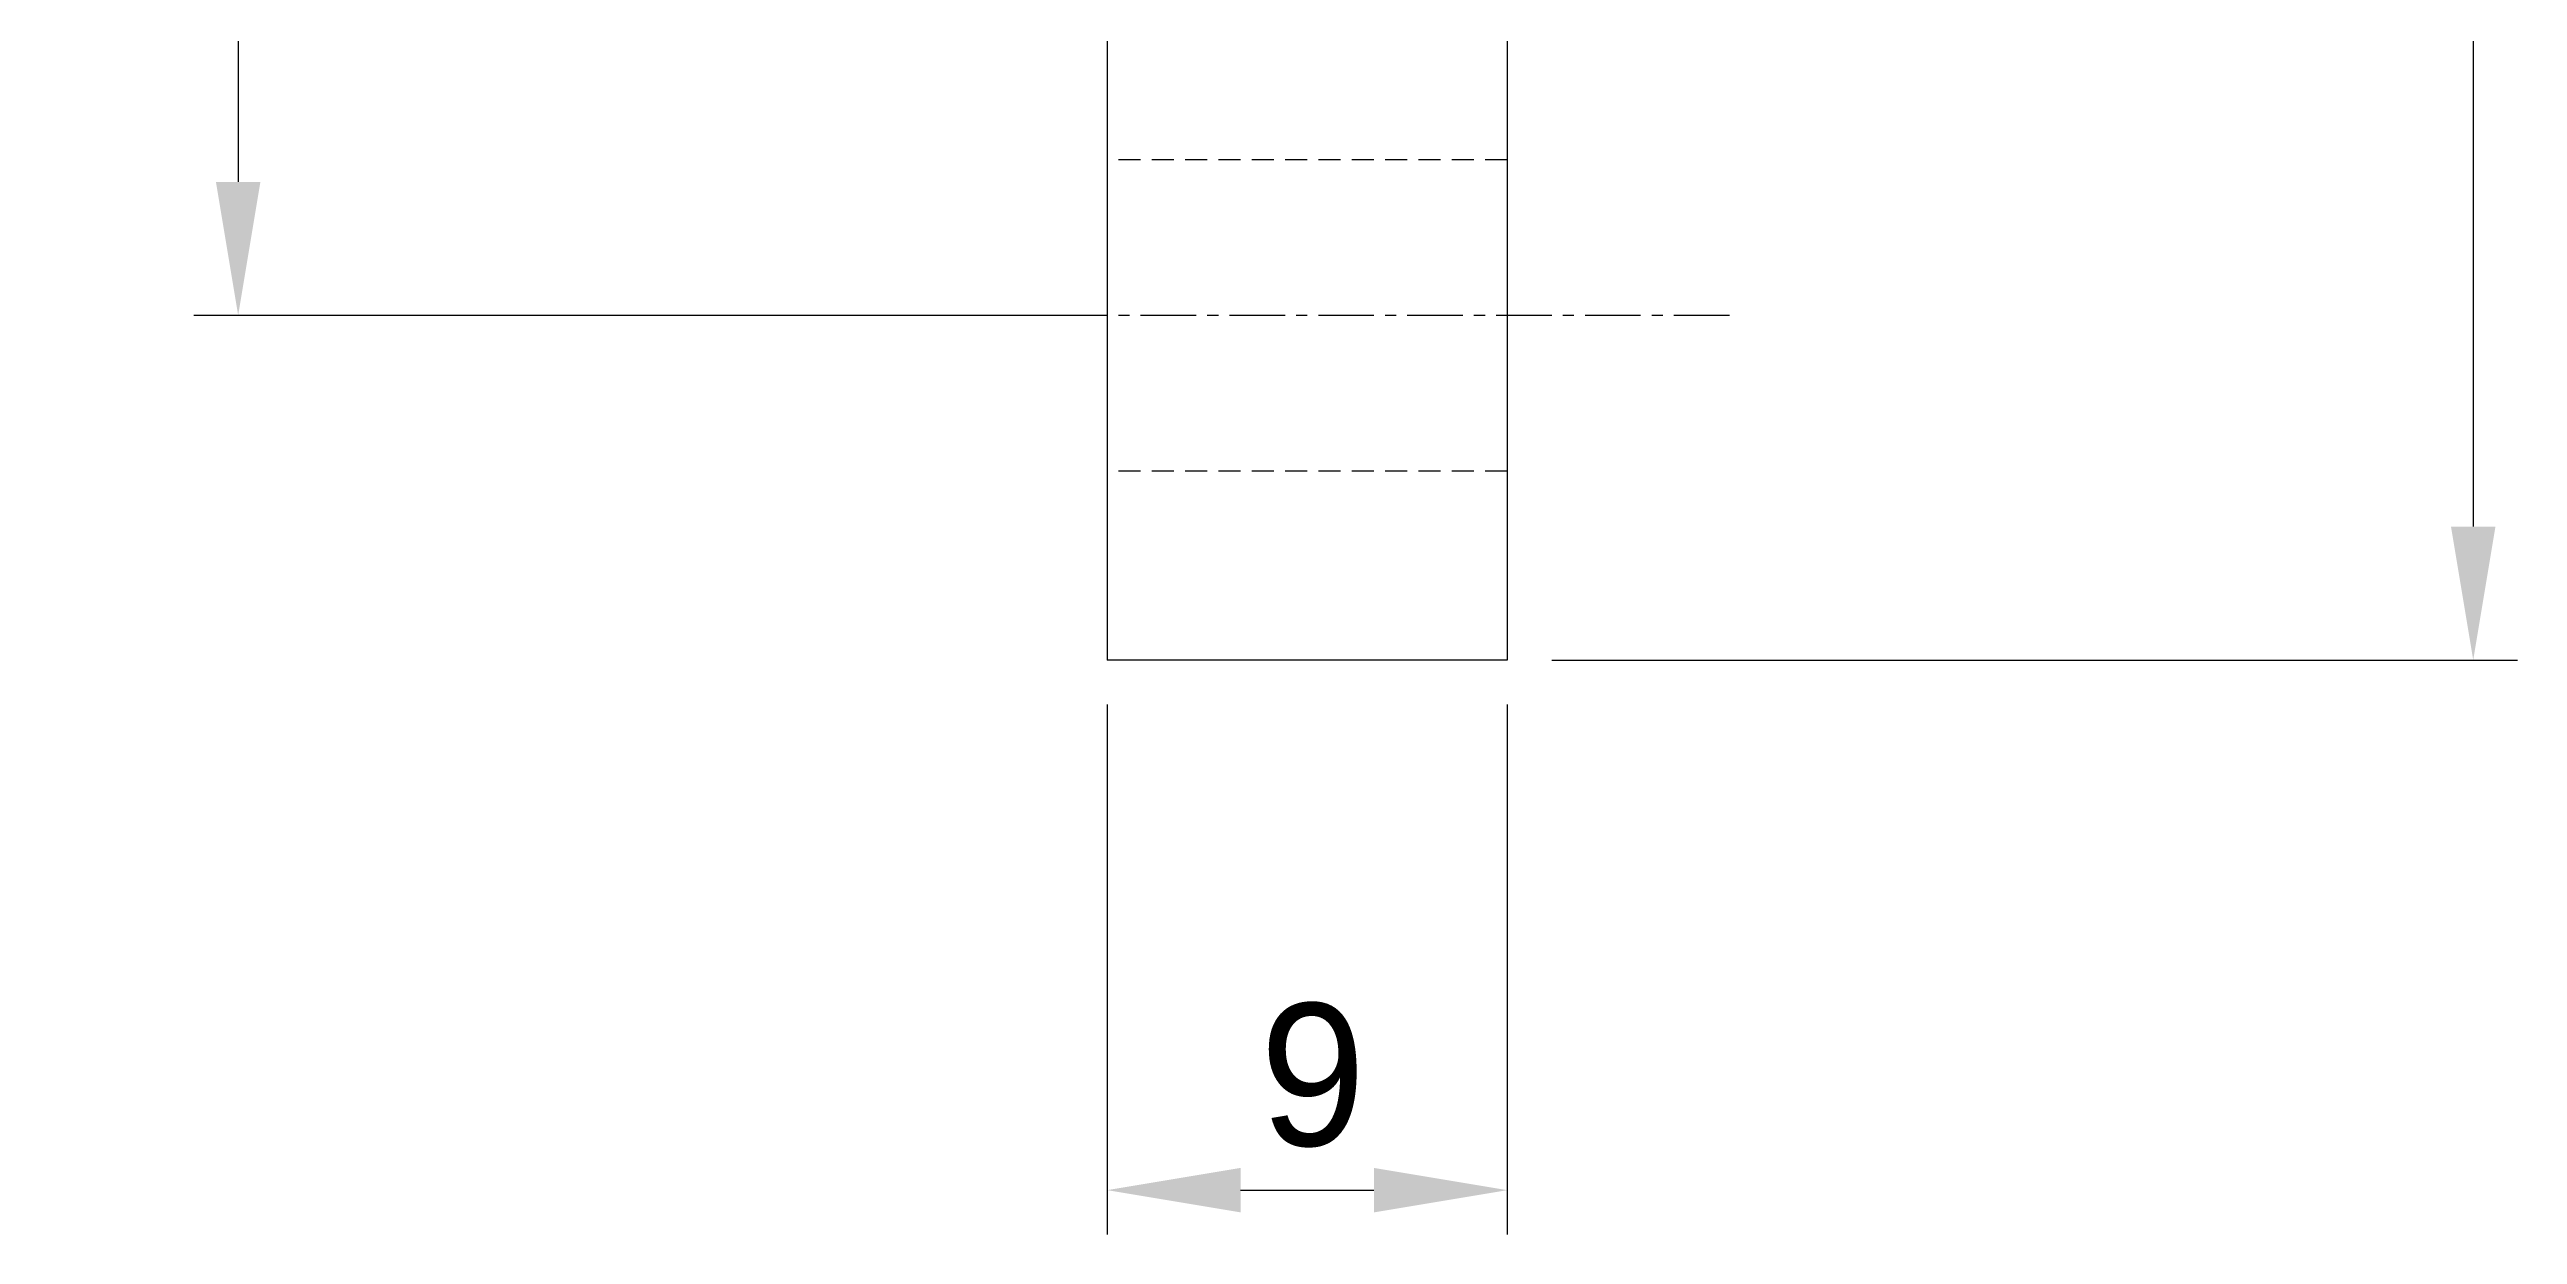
# Model space of a CAD drawing. Extents: x -41 to 195, y -57 to 141.
# Drawn here: x 139.7 to 195.3, y -10.8 to 15.9 of the extents above; entities that cross this region are included whole.
import ezdxf

# ---------------------------------------------------------------- set-up
doc = ezdxf.new("R2010")
doc.units = 0
doc.header["$MEASUREMENT"] = 0
doc.linetypes.add('CENTER', pattern=[2, 1.25, -0.25, 0.25, -0.25])
doc.linetypes.add('DASHED', pattern=[0.75, 0.5, -0.25])
doc.layers.get('0').update_dxf_attribs({"linetype": 'CONTINUOUS'})
doc.layers.get('DEFPOINTS').update_dxf_attribs({"linetype": 'CONTINUOUS'})
doc.layers.add('CENTER', color=1, linetype='CONTINUOUS')
doc.layers.add('SIZE', color=7, linetype='CONTINUOUS')
doc.dimstyles.get("Standard").update_dxf_attribs({"dimtxt": 0.18, "dimasz": 0.18, "dimexe": 0.18, "dimexo": 0.0625, "dimgap": 0.09, "dimtad": 0, "dimtih": 1, "dimtoh": 1, "dimdec": 4, "dimzin": 0, "dimdsep": 46, "dimtxsty": 'STANDARD', "dimcen": 0.09, "dimadec": 0, "dimazin": 0, "dimtfac": 1, "dimtdec": 4, "dimtofl": 0, "dimtmove": 2, "dimatfit": 3, "dimfxl": 1, "dimtolj": 1, "dimarcsym": 0})

# ---------------------------------------------------------------- blocks, each defined once
blk = doc.blocks.new('*U3')
at = {"layer": 'SIZE', "color": 0, "linetype": 'Continuous'}
blk.add_text('125', height=3.2, rotation=90, dxfattribs=at).set_placement((193.265, 60.919))
blk = doc.blocks.new('*D2')
at = {"layer": 'DEFPOINTS', "color": 0, "linetype": 'Continuous'}
for p in [(172.533, 127.153), (172.533, 2.153), (194.265, 2.153)]:
    blk.add_point(p, dxfattribs=at)
at = {"layer": 'SIZE', "color": 0, "linetype": 'Continuous'}
for p, q in [((173.533, 127.153), (195.265, 127.153)), ((194.265, 124.153), (194.265, 5.153)), ((173.533, 2.153), (195.265, 2.153))]:
    blk.add_line(p, q, dxfattribs=at)
for points in [[(193.765, 124.153), (194.765, 124.153), (194.265, 127.153)], [(193.765, 5.153), (194.765, 5.153), (194.265, 2.153)]]:
    blk.add_solid(points, dxfattribs=at)
at = {"layer": 'SIZE', "linetype": 'Continuous'}
blk.add_blockref('*U3', (0, 0), dxfattribs=at)
blk = doc.blocks.new('*U11')
at = {"layer": 'SIZE', "color": 0, "linetype": 'Continuous'}
blk.add_text('9', height=3.2, dxfattribs=at).set_placement((166.967, -8.767))
blk = doc.blocks.new('*D10')
at = {"layer": 'DEFPOINTS', "color": 0, "linetype": 'Continuous'}
for p in [(163.533, 2.153), (172.533, 2.153), (172.533, -9.767)]:
    blk.add_point(p, dxfattribs=at)
at = {"layer": 'SIZE', "color": 0, "linetype": 'Continuous'}
for p, q in [((163.533, 1.153), (163.533, -10.767)), ((172.533, 1.153), (172.533, -10.767)), ((166.533, -9.767), (169.533, -9.767))]:
    blk.add_line(p, q, dxfattribs=at)
for points in [[(166.533, -9.267), (166.533, -10.267), (163.533, -9.767)], [(169.533, -9.267), (169.533, -10.267), (172.533, -9.767)]]:
    blk.add_solid(points, dxfattribs=at)
at = {"layer": 'SIZE', "linetype": 'Continuous'}
blk.add_blockref('*U11', (0, 0), dxfattribs=at)
blk = doc.blocks.new('*U13')
at = {"layer": 'SIZE', "color": 0, "linetype": 'Continuous'}
blk.add_text('109.5', height=3.2, rotation=90, dxfattribs=at).set_placement((142.98, 59.053))
blk = doc.blocks.new('*D12')
at = {"layer": 'DEFPOINTS', "color": 0, "linetype": 'Continuous'}
for p in [(163.533, 119.403), (143.98, 9.903), (163.533, 9.903)]:
    blk.add_point(p, dxfattribs=at)
at = {"layer": 'SIZE', "color": 0, "linetype": 'Continuous'}
for p, q in [((162.533, 119.403), (142.98, 119.403)), ((143.98, 116.403), (143.98, 12.903)), ((162.533, 9.903), (142.98, 9.903))]:
    blk.add_line(p, q, dxfattribs=at)
for points in [[(143.48, 116.403), (144.48, 116.403), (143.98, 119.403)], [(143.48, 12.903), (144.48, 12.903), (143.98, 9.903)]]:
    blk.add_solid(points, dxfattribs=at)
at = {"layer": 'SIZE', "linetype": 'Continuous'}
blk.add_blockref('*U13', (0, 0), dxfattribs=at)

msp = doc.modelspace()

# ---------------------------------------------------------------- linework, layer by layer
at = {"color": 7, "linetype": 'Continuous'}
for p, q in [((163.53323, 127.15251), (163.53323, 2.15251)), ((172.53323, 127.15251), (172.53323, 2.15251)), ((172.53323, 2.15251), (163.53323, 2.15251))]:
    msp.add_line(p, q, dxfattribs=at)
at = {"color": 3, "linetype": 'DASHED'}
for p, q in [((172.53323, 13.40251), (163.53323, 13.40251)), ((172.53323, 6.40251), (163.53323, 6.40251))]:
    msp.add_line(p, q, dxfattribs=at)
at = {"layer": 'CENTER', "color": 1, "linetype": 'CENTER'}
msp.add_line((177.53323, 9.90251), (158.53323, 9.90251), dxfattribs=at)

# ---------------------------------------------------------------- dimensions: what is measured, and where the dimension line sits
at = {"layer": 'SIZE', "linetype": 'Continuous'}
for base, p1, p2, picture, middle in [((194.26459, 2.15251), (172.53323, 127.15251), (172.53323, 2.15251), '*D2', (191.66459, 64.65251)), ((143.97987, 9.90251), (163.53323, 119.40251), (163.53323, 9.90251), '*D12', (141.37987, 64.65251))]:
    dim = msp.add_linear_dim(base=base, p1=p1, p2=p2, angle=90, dimstyle='STANDARD', dxfattribs=at)
    dim.commit()
    dim.dimension.update_dxf_attribs({"geometry": picture, "text_midpoint": middle})
dim = msp.add_linear_dim(base=(172.53323, -9.7666), p1=(163.53323, 2.15251), p2=(172.53323, 2.15251), dimstyle='STANDARD', dxfattribs=at)
dim.commit()
dim.dimension.update_dxf_attribs({"geometry": '*D10', "text_midpoint": (168.03323, -7.1666)})

doc.saveas('drawing.dxf')
